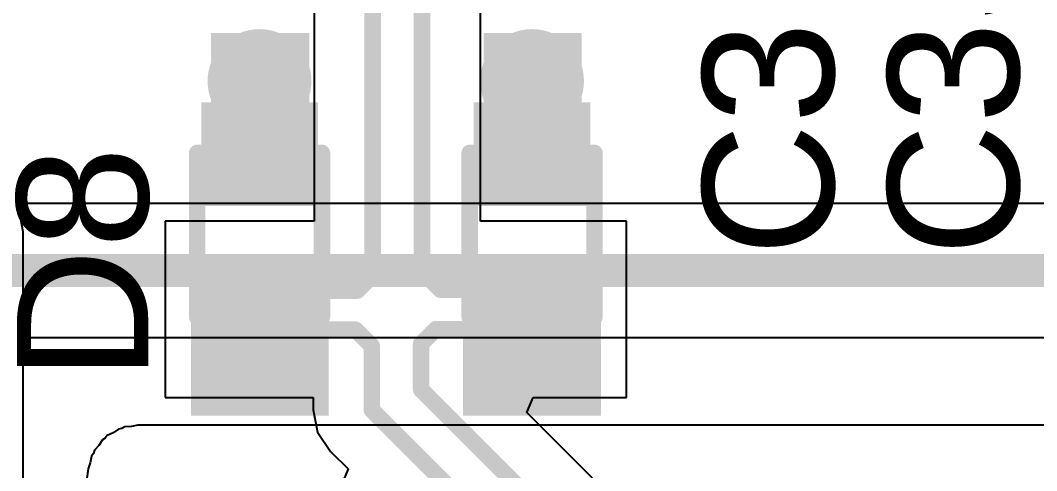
# Model space of a CAD drawing. Header units: millimetres. Extents: x -1.53 to 7.44, y -0.61 to 4.57.
# Drawn here: x 5.7209 to 6.0304, y 0.5385 to 0.6756 of the extents above; entities that cross this region are included whole.
import ezdxf

# ---------------------------------------------------------------- set-up
doc = ezdxf.new("R2010")
doc.units = ezdxf.units.MM
doc.header["$MEASUREMENT"] = 0
for name, color, linetype in [('BottomLayer', 5, 'Continuous'), ('BottomSolder', 6, 'Continuous'), ('TopLayer', 1, 'Continuous'), ('TopOverlay', 2, 'Continuous'), ('TopPaste', 8, 'Continuous'), ('TopSolder', 216, 'Continuous'), ('ViaHoleLayer', 16, 'Continuous')]:
    doc.layers.add(name, color=color, linetype=linetype)
doc.styles.add('Arial', font='', dxfattribs={"height": 0.2})
doc.styles.get('Arial').set_extended_font_data('Arial')

# ---------------------------------------------------------------- blocks, each defined once
blk = doc.blocks.new('SOD_523_163')
at = {"layer": 'TopLayer'}
for points in [[(-0.03543, 0.01378), (-0.01181, 0.01378), (-0.01181, -0.01378), (-0.03543, -0.01378)], [(0.01181, 0.01378), (0.03543, 0.01378), (0.03543, -0.01378), (0.01181, -0.01378)]]:
    blk.add_hatch(color=1, dxfattribs=at).paths.add_polyline_path(points)
at = {"layer": 'TopOverlay'}
for points in [[(0.026, 0.014), (0.056, 0.014), (0.056, 0.021), (0.026, 0.021)], [(0.037, -0.015), (0.056, -0.015), (0.056, 0.015), (0.037, 0.015)], [(0.026, -0.021), (0.056, -0.021), (0.056, -0.014), (0.026, -0.014)]]:
    blk.add_hatch(color=2, dxfattribs=at).paths.add_polyline_path(points)
at = {"layer": 'TopPaste'}
for points in [[(-0.03543, 0.01378), (-0.01181, 0.01378), (-0.01181, -0.01378), (-0.03543, -0.01378)], [(0.01181, 0.01378), (0.03543, 0.01378), (0.03543, -0.01378), (0.01181, -0.01378)]]:
    blk.add_hatch(color=8, dxfattribs=at).paths.add_polyline_path(points)
at = {"layer": 'TopSolder'}
for points in [[(-0.03943, 0.01778), (-0.00781, 0.01778), (-0.00781, -0.01778), (-0.03943, -0.01778)], [(0.00781, 0.01778), (0.03943, 0.01778), (0.03943, -0.01778), (0.00781, -0.01778)]]:
    blk.add_hatch(color=216, dxfattribs=at).paths.add_polyline_path(points)
at = {"layer": 'TopOverlay', "const_width": 0.005}
for points in [[(0.026, 0.019), (-0.024, 0.019)], [(-0.024, 0.017), (-0.024, 0.01897)], [(-0.024, -0.01897), (-0.024, -0.017)], [(0.026, -0.019), (-0.024, -0.019)]]:
    blk.add_lwpolyline(points, dxfattribs=at)
at = {"layer": 'TopOverlay', "const_width": 0.0025}
for points in [[(-0.02525, 0.019, 1), (-0.02275, 0.019, 1)], [(-0.02525, 0.01897, 1), (-0.02275, 0.01897, 1)], [(-0.02525, 0.017, 1), (-0.02275, 0.017, 1)], [(0.02475, 0.019, 1), (0.02725, 0.019, 1)], [(-0.02525, -0.017, 1), (-0.02275, -0.017, 1)], [(-0.02525, -0.01897, 1), (-0.02275, -0.01897, 1)], [(-0.02525, -0.019, 1), (-0.02275, -0.019, 1)], [(0.02475, -0.019, 1), (0.02725, -0.019, 1)]]:
    blk.add_lwpolyline(points, format="xyb", close=True, dxfattribs=at)
blk = doc.blocks.new('SOD_523_164')
at = {"layer": 'TopLayer'}
for points in [[(-0.03543, 0.01378), (-0.01181, 0.01378), (-0.01181, -0.01378), (-0.03543, -0.01378)], [(0.01181, 0.01378), (0.03543, 0.01378), (0.03543, -0.01378), (0.01181, -0.01378)]]:
    blk.add_hatch(color=1, dxfattribs=at).paths.add_polyline_path(points)
at = {"layer": 'TopOverlay'}
for points in [[(0.026, 0.01409), (0.056, 0.01409), (0.056, 0.02109), (0.026, 0.02109)], [(0.037, -0.01491), (0.056, -0.01491), (0.056, 0.01509), (0.037, 0.01509)], [(0.026, -0.02091), (0.056, -0.02091), (0.056, -0.01391), (0.026, -0.01391)]]:
    blk.add_hatch(color=2, dxfattribs=at).paths.add_polyline_path(points)
at = {"layer": 'TopPaste'}
for points in [[(-0.03543, 0.01378), (-0.01181, 0.01378), (-0.01181, -0.01378), (-0.03543, -0.01378)], [(0.01181, 0.01378), (0.03543, 0.01378), (0.03543, -0.01378), (0.01181, -0.01378)]]:
    blk.add_hatch(color=8, dxfattribs=at).paths.add_polyline_path(points)
at = {"layer": 'TopSolder'}
for points in [[(-0.03943, 0.01778), (-0.00781, 0.01778), (-0.00781, -0.01778), (-0.03943, -0.01778)], [(0.00781, 0.01778), (0.03943, 0.01778), (0.03943, -0.01778), (0.00781, -0.01778)]]:
    blk.add_hatch(color=216, dxfattribs=at).paths.add_polyline_path(points)
at = {"layer": 'TopOverlay', "const_width": 0.005}
for points in [[(0.026, 0.019), (-0.024, 0.019)], [(-0.024, 0.017), (-0.024, 0.01897)], [(-0.024, -0.01897), (-0.024, -0.017)], [(0.026, -0.019), (-0.024, -0.019)]]:
    blk.add_lwpolyline(points, dxfattribs=at)
at = {"layer": 'TopOverlay', "const_width": 0.0025}
for points in [[(-0.02525, 0.019, 1), (-0.02275, 0.019, 1)], [(-0.02525, 0.01897, 1), (-0.02275, 0.01897, 1)], [(-0.02525, 0.017, 1), (-0.02275, 0.017, 1)], [(0.02475, 0.019, 1), (0.02725, 0.019, 1)], [(-0.02525, -0.017, 1), (-0.02275, -0.017, 1)], [(-0.02525, -0.01897, 1), (-0.02275, -0.01897, 1)], [(-0.02525, -0.019, 1), (-0.02275, -0.019, 1)], [(0.02475, -0.019, 1), (0.02725, -0.019, 1)]]:
    blk.add_lwpolyline(points, format="xyb", close=True, dxfattribs=at)

msp = doc.modelspace()

# ---------------------------------------------------------------- hatches: boundary and pattern name
at = {"layer": 'BottomLayer'}
h = msp.add_hatch(color=5, dxfattribs=at)
edge = h.paths.add_edge_path()
edge.add_arc((5.79378, 0.65707), 0.01181, 0, 360)
h = msp.add_hatch(color=5, dxfattribs=at)
edge = h.paths.add_edge_path()
edge.add_arc((5.87677, 0.65707), 0.01181, 0, 360)
at = {"layer": 'BottomSolder'}
h = msp.add_hatch(color=6, dxfattribs=at)
edge = h.paths.add_edge_path()
edge.add_arc((5.79378, 0.65707), 0.01581, 0, 360)
h = msp.add_hatch(color=6, dxfattribs=at)
edge = h.paths.add_edge_path()
edge.add_arc((5.87677, 0.65707), 0.01581, 0, 360)
at = {"layer": 'TopLayer'}
for points in [[(5.80892, 0.62302), (5.80892, 0.67172), (5.77901, 0.67172), (5.77901, 0.62302)], [(5.89191, 0.62302), (5.89191, 0.67172), (5.86199, 0.67172), (5.86199, 0.62302)], [(5.80567, 0.63483), (5.80567, 0.65707), (5.78193, 0.65707), (5.78193, 0.63483)], [(5.88866, 0.63483), (5.88866, 0.65707), (5.86491, 0.65707), (5.86491, 0.63483)]]:
    msp.add_hatch(color=1, dxfattribs=at).paths.add_polyline_path(points)
h = msp.add_hatch(color=1, dxfattribs=at)
edge = h.paths.add_edge_path()
edge.add_arc((5.79378, 0.65707), 0.01181, 0, 360)
h = msp.add_hatch(color=1, dxfattribs=at)
edge = h.paths.add_edge_path()
edge.add_arc((5.87677, 0.65707), 0.01181, 0, 360)
at = {"layer": 'TopSolder'}
h = msp.add_hatch(color=216, dxfattribs=at)
edge = h.paths.add_edge_path()
edge.add_arc((5.79378, 0.65707), 0.01581, 0, 360)
h = msp.add_hatch(color=216, dxfattribs=at)
edge = h.paths.add_edge_path()
edge.add_arc((5.87677, 0.65707), 0.01581, 0, 360)
at = {"layer": 'ViaHoleLayer'}
h = msp.add_hatch(color=16, dxfattribs=at)
edge = h.paths.add_edge_path()
edge.add_arc((5.79378, 0.65707), 0.00591, 0, 360)
h = msp.add_hatch(color=16, dxfattribs=at)
edge = h.paths.add_edge_path()
edge.add_arc((5.87677, 0.65707), 0.00591, 0, 360)

# ---------------------------------------------------------------- linework, layer by layer
at = {"layer": 'BottomLayer'}
for p, q in [((6.04295, 0.61979), (5.71968, 0.61979)), ((5.72184, 0.5067), (5.72184, 0.57901)), ((5.72184, 0.57901), (6.0514, 0.57901)), ((5.75089, 0.55113), (5.74923, 0.55002)), ((5.75188, 0.55133), (5.75089, 0.55113)), ((5.75279, 0.55177), (5.75188, 0.55133)), ((5.75478, 0.5519), (5.75279, 0.55177)), ((5.75675, 0.55229), (5.75478, 0.5519)), ((6.171, 0.55229), (5.75675, 0.55229)), ((5.74593, 0.54781), (5.74482, 0.54615)), ((5.74677, 0.54837), (5.74593, 0.54781)), ((5.74744, 0.54913), (5.74677, 0.54837)), ((5.74923, 0.55002), (5.74744, 0.54913)), ((5.74482, 0.54615), (5.7435, 0.54465)), ((5.74262, 0.54285), (5.74223, 0.54089)), ((5.74318, 0.54369), (5.74262, 0.54285)), ((5.7435, 0.54465), (5.74318, 0.54369)), ((5.74158, 0.539), (5.74093, 0.534)), ((5.74223, 0.54089), (5.74158, 0.539))]:
    msp.add_line(p, q, dxfattribs=at)
at = {"layer": 'BottomLayer', "const_width": 0.01}
msp.add_lwpolyline([(5.67601, 0.5994), (6.0514, 0.5994)], dxfattribs=at)
at = {"layer": 'TopLayer'}
for p, q in [((5.81041, 0.7793), (5.81041, 0.6144)), ((5.8611, 0.6144), (5.8611, 0.7793)), ((5.72184, 0.61121), (5.72067, 0.61706)), ((5.81041, 0.6144), (5.76502, 0.6144)), ((5.76502, 0.6144), (5.76502, 0.56078)), ((5.90556, 0.6144), (5.8611, 0.6144)), ((5.90556, 0.56078), (5.90556, 0.6144)), ((5.72184, 0.51082), (5.72184, 0.61121)), ((5.76502, 0.56078), (5.81013, 0.56078)), ((5.81013, 0.56078), (5.81013, 0.55696)), ((5.87522, 0.55616), (5.87714, 0.56078)), ((5.87714, 0.56078), (5.90556, 0.56078)), ((5.81013, 0.55696), (5.81149, 0.55013)), ((5.89521, 0.53617), (5.87522, 0.55616)), ((5.81149, 0.55013), (5.81536, 0.54434)), ((5.81536, 0.54434), (5.82073, 0.53897)), ((5.82073, 0.53897), (5.81882, 0.53435))]:
    msp.add_line(p, q, dxfattribs=at)
at = {"layer": 'TopLayer', "const_width": 0.005}
for points in [[(5.82825, 0.59795), (5.82825, 0.81069)], [(5.84325, 0.59915), (5.84325, 0.81062)], [(5.82358, 0.59327), (5.82825, 0.59795)], [(5.84325, 0.59915), (5.84885, 0.59356)], [(5.7938, 0.58759), (5.79948, 0.59327)], [(5.79948, 0.59327), (5.82358, 0.59327)], [(5.84885, 0.59356), (5.87081, 0.59356)], [(5.87081, 0.59356), (5.87678, 0.58759)], [(5.7938, 0.58759), (5.8, 0.58138)], [(5.87073, 0.58154), (5.87678, 0.58759)], [(5.8, 0.58138), (5.82301, 0.58138)], [(5.82301, 0.58138), (5.82797, 0.57641)], [(5.84297, 0.57704), (5.84747, 0.58154)], [(5.84747, 0.58154), (5.87073, 0.58154)], [(5.82797, 0.55696), (5.82797, 0.57641)], [(5.84297, 0.56317), (5.84297, 0.57704)], [(5.84297, 0.56317), (5.88259, 0.52355)], [(5.82797, 0.55696), (5.86759, 0.51734)]]:
    msp.add_lwpolyline(points, dxfattribs=at)
at = {"layer": 'TopLayer', "const_width": 0.0025}
for points in [[(5.827, 0.59795, 1), (5.8295, 0.59795, 1)], [(5.827, 0.59795, 1), (5.8295, 0.59795, 1)], [(5.842, 0.59915, 1), (5.8445, 0.59915, 1)], [(5.842, 0.59915, 1), (5.8445, 0.59915, 1)], [(5.79823, 0.59327, 1), (5.80073, 0.59327, 1)], [(5.79823, 0.59327, 1), (5.80073, 0.59327, 1)], [(5.82233, 0.59327, 1), (5.82483, 0.59327, 1)], [(5.82233, 0.59327, 1), (5.82483, 0.59327, 1)], [(5.8476, 0.59356, 1), (5.8501, 0.59356, 1)], [(5.8476, 0.59356, 1), (5.8501, 0.59356, 1)], [(5.86956, 0.59356, 1), (5.87206, 0.59356, 1)], [(5.86956, 0.59356, 1), (5.87206, 0.59356, 1)], [(5.79255, 0.58759, 1), (5.79505, 0.58759, 1)], [(5.79255, 0.58759, 1), (5.79505, 0.58759, 1)], [(5.87553, 0.58759, 1), (5.87803, 0.58759, 1)], [(5.87553, 0.58759, 1), (5.87803, 0.58759, 1)], [(5.79875, 0.58138, 1), (5.80125, 0.58138, 1)], [(5.79875, 0.58138, 1), (5.80125, 0.58138, 1)], [(5.82176, 0.58138, 1), (5.82426, 0.58138, 1)], [(5.82176, 0.58138, 1), (5.82426, 0.58138, 1)], [(5.84622, 0.58154, 1), (5.84872, 0.58154, 1)], [(5.84622, 0.58154, 1), (5.84872, 0.58154, 1)], [(5.86948, 0.58154, 1), (5.87198, 0.58154, 1)], [(5.86948, 0.58154, 1), (5.87198, 0.58154, 1)], [(5.82672, 0.57641, 1), (5.82922, 0.57641, 1)], [(5.82672, 0.57641, 1), (5.82922, 0.57641, 1)], [(5.84172, 0.57704, 1), (5.84422, 0.57704, 1)], [(5.84172, 0.57704, 1), (5.84422, 0.57704, 1)], [(5.84172, 0.56317, 1), (5.84422, 0.56317, 1)], [(5.84172, 0.56317, 1), (5.84422, 0.56317, 1)], [(5.82672, 0.55696, 1), (5.82922, 0.55696, 1)], [(5.82672, 0.55696, 1), (5.82922, 0.55696, 1)]]:
    msp.add_lwpolyline(points, format="xyb", close=True, dxfattribs=at)

# ---------------------------------------------------------------- block references
at = {"rotation": 270}
for name, p in [('SOD_523_164', (5.7938, 0.61121)), ('SOD_523_163', (5.87678, 0.61121))]:
    msp.add_blockref(name, p, dxfattribs=at)

# ---------------------------------------------------------------- texts
at = {"layer": 'TopOverlay', "style": 'Arial'}
for s, p in [('C32', (5.96866, 0.60375)), ('C33', (6.02504, 0.60375)), ('D8', (5.75989, 0.56574))]:
    msp.add_text(s, height=0.04, rotation=90, dxfattribs=at).set_placement(p)

doc.saveas('drawing.dxf')
